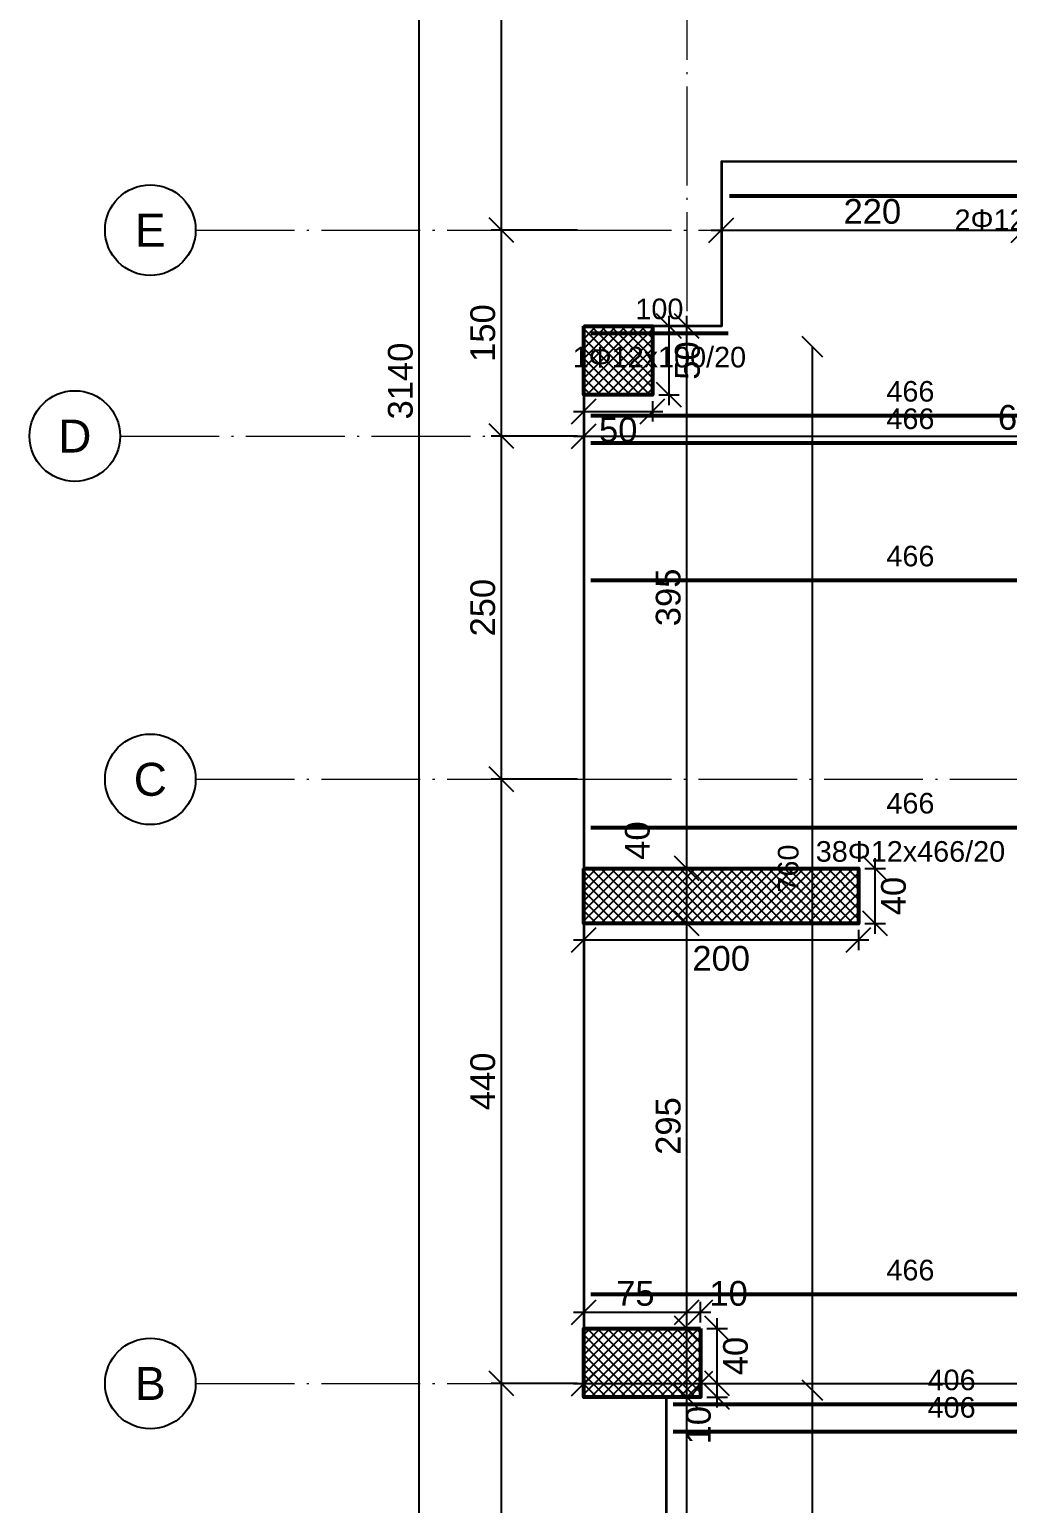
# Model space of a CAD drawing. Header units: millimetres. Extents: x -404 to 6018, y -5139 to 7890.
# Drawn here: x -404 to 308, y 553 to 1626 of the extents above; entities that cross this region are included whole.
import ezdxf
from ezdxf.enums import TextEntityAlignment as Align

# ---------------------------------------------------------------- set-up
doc = ezdxf.new("R2010")
doc.units = ezdxf.units.MM
doc.linetypes.add('ZWCAD_ISO04W100', pattern=[30.5, 24, -3, 0.5, -3])
for name, color, linetype, lineweight in [('AXIS LINES', 255, 'ZWCAD_ISO04W100', 13), ('COLUMN', 140, 'Continuous', 53), ('SLAB', 3, 'Continuous', 35), ('WALL', 10, 'Continuous', 53)]:
    doc.layers.add(name, color=color, linetype=linetype, lineweight=lineweight)
for name, color, linetype in [('FW_AXIS', 7, 'Continuous'), ('FW_COLUMN_HATCH', 8, 'Continuous'), ('FW_DIM', 7, 'Continuous'), ('FW_WALL_HATCH', 8, 'Continuous'), ('REB_BOT_MESH_X', 5, 'Continuous'), ('REB_BOT_MESH_X_RANGE', 5, 'Continuous'), ('REB_BOT_MESH_X_TEXT', 5, 'Continuous')]:
    doc.layers.add(name, color=color, linetype=linetype)
doc.styles.add('REBAR_TXT', font='arial.ttf')
doc.styles.get("Standard").update_dxf_attribs({"font": 'arial.ttf'})
doc.dimstyles.new('FW_DIM', dxfattribs={"dimtxt": 18, "dimasz": 9, "dimexe": 7.5, "dimexo": 4.5, "dimgap": 4.5, "dimtad": 1, "dimdec": 0, "dimtxsty": 'Standard', "dimtsz": 9, "dimcen": 2.5, "dimdle": 7.5, "dimclrd": 256, "dimclre": 256, "dimclrt": 7, "dimazin": 3, "dimtfac": 1, "dimtmove": 2, "dimatfit": 3})
doc.dimstyles.new('REBAR M-200', dxfattribs={"dimtxt": 15, "dimasz": 15, "dimexe": 25, "dimexo": 12.5, "dimgap": 10, "dimtad": 1, "dimdec": 0, "dimtxsty": 'Standard', "dimblk": 'NONE', "dimcen": 50, "dimse1": 1, "dimse2": 1, "dimclrd": 6, "dimclre": 6, "dimclrt": 7, "dimazin": 3, "dimtfac": 1, "dimtmove": 2, "dimatfit": 3, "dimldrblk": 'NONE', "dimlwd": 53})
doc.dimstyles.new('REBAR RANGE', dxfattribs={"dimtxt": 15, "dimasz": 2.5, "dimexe": 0, "dimexo": 0, "dimgap": 10, "dimtad": 1, "dimdec": 0, "dimtxsty": 'Standard', "dimtsz": 7.5, "dimcen": 2.5, "dimse1": 1, "dimse2": 1, "dimclrd": 6, "dimclre": 6, "dimclrt": 7, "dimazin": 3, "dimtfac": 1, "dimtmove": 2, "dimatfit": 3, "dimlwd": 25})

# ---------------------------------------------------------------- blocks, each defined once
blk = doc.blocks.new('*D258')
at = {"color": 6, "lineweight": 53}
blk.add_line((5, 1045), (470.5, 1045), dxfattribs=at)
at = {"layer": 'Defpoints'}
for p in [(5, 1045), (5, 1045), (470.5, 1045)]:
    blk.add_point(p, dxfattribs=at)
at = {"layer": 'REB_BOT_MESH_X', "color": 7, "insert": (237.75, 1062.5), "char_height": 15, "attachment_point": 5}
blk.add_mtext('466', dxfattribs=at)
blk = doc.blocks.new('_NONE')
blk = doc.blocks.new('*D308')
at = {"color": 6, "lineweight": 53}
blk.add_line((5, 1225), (470.5, 1225), dxfattribs=at)
at = {"layer": 'Defpoints'}
for p in [(5, 1225), (5, 1225), (470.5, 1225)]:
    blk.add_point(p, dxfattribs=at)
at = {"layer": 'REB_BOT_MESH_X', "color": 7, "insert": (237.75, 1242.5), "char_height": 15, "attachment_point": 5}
blk.add_mtext('466', dxfattribs=at)
blk = doc.blocks.new('*D373')
at = {"color": 6, "lineweight": 53}
blk.add_line((5, 705), (470.5, 705), dxfattribs=at)
at = {"layer": 'Defpoints'}
for p in [(5, 705), (5, 705), (470.5, 705)]:
    blk.add_point(p, dxfattribs=at)
at = {"layer": 'REB_BOT_MESH_X', "color": 7, "insert": (237.75, 722.5), "char_height": 15, "attachment_point": 5}
blk.add_mtext('466', dxfattribs=at)
blk = doc.blocks.new('*D393')
at = {"color": 6, "lineweight": 53}
blk.add_line((65, 605), (470.5, 605), dxfattribs=at)
at = {"layer": 'Defpoints'}
for p in [(65, 605), (65, 605), (470.5, 605)]:
    blk.add_point(p, dxfattribs=at)
at = {"layer": 'REB_BOT_MESH_X', "color": 7, "insert": (267.75, 622.5), "char_height": 15, "attachment_point": 5}
blk.add_mtext('406', dxfattribs=at)
blk = doc.blocks.new('*D403')
at = {"color": 6, "lineweight": 53}
blk.add_line((5, 1345), (470.5, 1345), dxfattribs=at)
at = {"layer": 'Defpoints'}
for p in [(5, 1345), (5, 1345), (470.5, 1345)]:
    blk.add_point(p, dxfattribs=at)
at = {"layer": 'REB_BOT_MESH_X', "color": 7, "insert": (237.75, 1362.5), "char_height": 15, "attachment_point": 5}
blk.add_mtext('466', dxfattribs=at)
blk = doc.blocks.new('*D428')
at = {"color": 6, "lineweight": 53}
blk.add_line((65, 625), (470.5, 625), dxfattribs=at)
at = {"layer": 'Defpoints'}
for p in [(65, 625), (65, 625), (470.5, 625)]:
    blk.add_point(p, dxfattribs=at)
at = {"layer": 'REB_BOT_MESH_X', "color": 7, "insert": (267.75, 642.5), "char_height": 15, "attachment_point": 5}
blk.add_mtext('406', dxfattribs=at)
blk = doc.blocks.new('*D441')
at = {"color": 6, "lineweight": 53}
blk.add_line((5, 1325), (470.5, 1325), dxfattribs=at)
at = {"layer": 'Defpoints'}
for p in [(5, 1325), (5, 1325), (470.5, 1325)]:
    blk.add_point(p, dxfattribs=at)
at = {"layer": 'REB_BOT_MESH_X', "color": 7, "insert": (237.75, 1342.5), "char_height": 15, "attachment_point": 5}
blk.add_mtext('466', dxfattribs=at)
blk = doc.blocks.new('_Oblique')
at = {"color": 0, "linetype": 'ByBlock', "lineweight": -2}
blk.add_line((-0.5, -0.5), (0.5, 0.5), dxfattribs=at)
blk = doc.blocks.new('*D470')
at = {"color": 6, "lineweight": 25}
blk.add_line((166.375, -200), (166.375, 635), dxfattribs=at)
at = {"layer": 'Defpoints'}
for p in [(166.375, 635), (166.375, -200), (166.375, -200)]:
    blk.add_point(p, dxfattribs=at)
at = {"layer": 'REB_BOT_MESH_X_RANGE', "color": 6, "xscale": 15, "yscale": 15, "rotation": 90}
for p in [(166.375, 635), (166.375, -200)]:
    blk.add_blockref('_OBLIQUE', p, dxfattribs=at)
at = {"layer": 'REB_BOT_MESH_X_RANGE', "color": 7, "insert": (148.875, 217.5), "char_height": 15, "attachment_point": 5, "rotation": 90}
blk.add_mtext('835', dxfattribs=at)
blk = doc.blocks.new('*D471')
at = {"color": 6, "lineweight": 25}
blk.add_line((166.375, 635), (166.375, 1395), dxfattribs=at)
at = {"layer": 'Defpoints'}
for p in [(166.375, 1395), (166.375, 635), (166.375, 635)]:
    blk.add_point(p, dxfattribs=at)
at = {"layer": 'REB_BOT_MESH_X_RANGE', "color": 6, "xscale": 15, "yscale": 15, "rotation": 90}
for p in [(166.375, 1395), (166.375, 635)]:
    blk.add_blockref('_OBLIQUE', p, dxfattribs=at)
at = {"layer": 'REB_BOT_MESH_X_RANGE', "color": 7, "insert": (148.875, 1015), "char_height": 15, "attachment_point": 5, "rotation": 90}
blk.add_mtext('760', dxfattribs=at)
blk = doc.blocks.new('*D498')
at = {"color": 6, "lineweight": 53}
blk.add_line((106, 1505), (560, 1505), dxfattribs=at)
at = {"layer": 'Defpoints'}
for p in [(106, 1505), (106, 1505), (560, 1505)]:
    blk.add_point(p, dxfattribs=at)
at = {"layer": 'REB_BOT_MESH_X', "color": 7, "insert": (333, 1522.5), "char_height": 15, "attachment_point": 5}
blk.add_mtext('454', dxfattribs=at)
blk = doc.blocks.new('*D499')
at = {"color": 6, "lineweight": 53}
blk.add_line((5, 1405), (105, 1405), dxfattribs=at)
at = {"layer": 'Defpoints'}
for p in [(5, 1405), (5, 1405), (105, 1405)]:
    blk.add_point(p, dxfattribs=at)
at = {"layer": 'REB_BOT_MESH_X', "color": 7, "insert": (55, 1422.5), "char_height": 15, "attachment_point": 5}
blk.add_mtext('100', dxfattribs=at)
blk = doc.blocks.new('*D503')
for p, q in [((212, 967.5), (212, 1022.5)), ((204.5, 1015), (219.5, 1015)), ((204.5, 975), (219.5, 975))]:
    blk.add_line(p, q)
at = {"layer": 'Defpoints'}
for p in [(200, 1015), (200, 975), (212, 975)]:
    blk.add_point(p, dxfattribs=at)
at = {"layer": 'FW_DIM', "xscale": 18, "yscale": 18, "rotation": 90}
for p in [(212, 1015), (212, 975)]:
    blk.add_blockref('_OBLIQUE', p, dxfattribs=at)
at = {"layer": 'FW_DIM', "color": 7, "insert": (225.5, 995), "char_height": 18, "attachment_point": 5, "rotation": 90}
blk.add_mtext('40', dxfattribs=at)
blk = doc.blocks.new('*D504')
for p, q in [((0, 970.5), (0, 955.5)), ((200, 970.5), (200, 955.5)), ((-7.5, 963), (207.5, 963))]:
    blk.add_line(p, q)
at = {"layer": 'Defpoints'}
for p in [(0, 975), (200, 975), (0, 963)]:
    blk.add_point(p, dxfattribs=at)
at = {"layer": 'FW_DIM', "xscale": 18, "yscale": 18}
for p in [(0, 963), (200, 963)]:
    blk.add_blockref('_OBLIQUE', p, dxfattribs=at)
at = {"layer": 'FW_DIM', "color": 7, "insert": (100, 949.5), "char_height": 18, "attachment_point": 5}
blk.add_mtext('200', dxfattribs=at)
blk = doc.blocks.new('*D553')
for p, q in [((0, 684.5), (0, 699.5)), ((75, 684.5), (75, 699.5)), ((-7.5, 692), (82.5, 692))]:
    blk.add_line(p, q)
at = {"layer": 'Defpoints'}
for p in [(0, 692), (0, 680), (75, 680)]:
    blk.add_point(p, dxfattribs=at)
at = {"layer": 'FW_DIM', "xscale": 18, "yscale": 18}
for p in [(0, 692), (75, 692)]:
    blk.add_blockref('_OBLIQUE', p, dxfattribs=at)
at = {"layer": 'FW_DIM', "color": 7, "insert": (37.5, 705.5), "char_height": 18, "attachment_point": 5}
blk.add_mtext('75', dxfattribs=at)
blk = doc.blocks.new('*D554')
for p, q in [((75, 684.5), (75, 699.5)), ((85, 684.5), (85, 699.5)), ((67.5, 692), (92.5, 692))]:
    blk.add_line(p, q)
at = {"layer": 'Defpoints'}
for p in [(75, 692), (75, 680), (85, 680)]:
    blk.add_point(p, dxfattribs=at)
at = {"layer": 'FW_DIM', "xscale": 18, "yscale": 18}
for p in [(75, 692), (85, 692)]:
    blk.add_blockref('_OBLIQUE', p, dxfattribs=at)
at = {"layer": 'FW_DIM', "color": 7, "insert": (105.4, 705.5), "char_height": 18, "attachment_point": 5}
blk.add_mtext('10', dxfattribs=at)
blk = doc.blocks.new('*D555')
for p, q in [((97, 622.5), (97, 647.5)), ((89.5, 640), (104.5, 640)), ((89.5, 630), (104.5, 630))]:
    blk.add_line(p, q)
at = {"layer": 'Defpoints'}
for p in [(85, 640), (85, 630), (97, 630)]:
    blk.add_point(p, dxfattribs=at)
at = {"layer": 'FW_DIM', "xscale": 18, "yscale": 18, "rotation": 90}
for p in [(97, 640), (97, 630)]:
    blk.add_blockref('_OBLIQUE', p, dxfattribs=at)
at = {"layer": 'FW_DIM', "color": 7, "insert": (83.5, 609.6), "char_height": 18, "attachment_point": 5, "rotation": 90}
blk.add_mtext('10', dxfattribs=at)
blk = doc.blocks.new('*D556')
for p, q in [((97, 632.5), (97, 687.5)), ((89.5, 680), (104.5, 680)), ((89.5, 640), (104.5, 640))]:
    blk.add_line(p, q)
at = {"layer": 'Defpoints'}
for p in [(85, 680), (85, 640), (97, 640)]:
    blk.add_point(p, dxfattribs=at)
at = {"layer": 'FW_DIM', "xscale": 18, "yscale": 18, "rotation": 90}
for p in [(97, 680), (97, 640)]:
    blk.add_blockref('_OBLIQUE', p, dxfattribs=at)
at = {"layer": 'FW_DIM', "color": 7, "insert": (110.5, 660), "char_height": 18, "attachment_point": 5, "rotation": 90}
blk.add_mtext('40', dxfattribs=at)
blk = doc.blocks.new('*D571')
for p, q in [((0, 1355.5), (0, 1340.5)), ((50, 1355.5), (50, 1340.5)), ((-7.5, 1348), (57.5, 1348))]:
    blk.add_line(p, q)
at = {"layer": 'Defpoints'}
for p in [(0, 1360), (50, 1360), (0, 1348)]:
    blk.add_point(p, dxfattribs=at)
at = {"layer": 'FW_DIM', "xscale": 18, "yscale": 18}
for p in [(0, 1348), (50, 1348)]:
    blk.add_blockref('_OBLIQUE', p, dxfattribs=at)
at = {"layer": 'FW_DIM', "color": 7, "insert": (25, 1334.5), "char_height": 18, "attachment_point": 5}
blk.add_mtext('50', dxfattribs=at)
blk = doc.blocks.new('*D572')
for p, q in [((62, 1352.5), (62, 1417.5)), ((54.5, 1410), (69.5, 1410)), ((54.5, 1360), (69.5, 1360))]:
    blk.add_line(p, q)
at = {"layer": 'Defpoints'}
for p in [(50, 1410), (50, 1360), (62, 1360)]:
    blk.add_point(p, dxfattribs=at)
at = {"layer": 'FW_DIM', "xscale": 18, "yscale": 18, "rotation": 90}
for p in [(62, 1410), (62, 1360)]:
    blk.add_blockref('_OBLIQUE', p, dxfattribs=at)
at = {"layer": 'FW_DIM', "color": 7, "insert": (75.5, 1385), "char_height": 18, "attachment_point": 5, "rotation": 90}
blk.add_mtext('50', dxfattribs=at)
blk = doc.blocks.new('*D584')
for p, q in [((0, 644.5), (0, 647.5)), ((85, 644.5), (85, 647.5)), ((-7.5, 640), (92.5, 640))]:
    blk.add_line(p, q)
at = {"layer": 'Defpoints'}
for p in [(0, 640), (0, 640), (85, 640)]:
    blk.add_point(p, dxfattribs=at)
at = {"layer": 'FW_DIM', "xscale": 18, "yscale": 18}
for p in [(0, 640), (85, 640)]:
    blk.add_blockref('_OBLIQUE', p, dxfattribs=at)
blk = doc.blocks.new('*D585')
for p, q in [((85, 644.5), (85, 647.5)), ((975, 644.5), (975, 647.5)), ((77.5, 640), (982.5, 640))]:
    blk.add_line(p, q)
at = {"layer": 'Defpoints'}
for p in [(85, 640), (85, 640), (975, 640)]:
    blk.add_point(p, dxfattribs=at)
at = {"layer": 'FW_DIM', "xscale": 18, "yscale": 18}
for p in [(85, 640), (975, 640)]:
    blk.add_blockref('_OBLIQUE', p, dxfattribs=at)
at = {"layer": 'FW_DIM', "color": 7, "insert": (530, 653.5), "char_height": 18, "attachment_point": 5}
blk.add_mtext('890', dxfattribs=at)
blk = doc.blocks.new('*D590')
for p, q in [((0, 1334.5), (0, 1337.5)), ((644.90001, 1334.5), (644.90001, 1337.5)), ((-7.5, 1330), (652.40001, 1330))]:
    blk.add_line(p, q)
at = {"layer": 'Defpoints'}
for p in [(0, 1330), (0, 1330), (644.90001, 1330)]:
    blk.add_point(p, dxfattribs=at)
at = {"layer": 'FW_DIM', "xscale": 18, "yscale": 18}
for p in [(0, 1330), (644.90001, 1330)]:
    blk.add_blockref('_OBLIQUE', p, dxfattribs=at)
at = {"layer": 'FW_DIM', "color": 7, "insert": (322.450005, 1343.5), "char_height": 18, "attachment_point": 5}
blk.add_mtext('645', dxfattribs=at)
blk = doc.blocks.new('*D597')
for p, q in [((100.09999, 1484.5), (100.09999, 1487.5)), ((320, 1484.5), (320, 1487.5)), ((92.59999, 1480), (327.5, 1480))]:
    blk.add_line(p, q)
at = {"layer": 'Defpoints'}
for p in [(100.09999, 1480), (100.09999, 1480), (320, 1480)]:
    blk.add_point(p, dxfattribs=at)
at = {"layer": 'FW_DIM', "xscale": 18, "yscale": 18}
for p in [(100.09999, 1480), (320, 1480)]:
    blk.add_blockref('_OBLIQUE', p, dxfattribs=at)
at = {"layer": 'FW_DIM', "color": 7, "insert": (210.049995, 1493.5), "char_height": 18, "attachment_point": 5}
blk.add_mtext('220', dxfattribs=at)
blk = doc.blocks.new('*D626')
for p, q in [((75, 172.5), (75, 637.5)), ((70.5, 630), (67.5, 630)), ((70.5, 180), (67.5, 180))]:
    blk.add_line(p, q)
at = {"layer": 'Defpoints'}
for p in [(75, 630), (75, 180), (75, 180)]:
    blk.add_point(p, dxfattribs=at)
at = {"layer": 'FW_DIM', "xscale": 18, "yscale": 18, "rotation": 90}
for p in [(75, 630), (75, 180)]:
    blk.add_blockref('_OBLIQUE', p, dxfattribs=at)
at = {"layer": 'FW_DIM', "color": 7, "insert": (61.5, 405), "char_height": 18, "attachment_point": 5, "rotation": 90}
blk.add_mtext('450', dxfattribs=at)
blk = doc.blocks.new('*D627')
for p, q in [((75, 622.5), (75, 687.5)), ((70.5, 680), (67.5, 680)), ((70.5, 630), (67.5, 630))]:
    blk.add_line(p, q)
at = {"layer": 'Defpoints'}
for p in [(75, 680), (75, 630), (75, 630)]:
    blk.add_point(p, dxfattribs=at)
at = {"layer": 'FW_DIM', "xscale": 18, "yscale": 18, "rotation": 90}
for p in [(75, 680), (75, 630)]:
    blk.add_blockref('_OBLIQUE', p, dxfattribs=at)
blk = doc.blocks.new('*D628')
for p, q in [((75, 672.5), (75, 982.5)), ((70.5, 975), (67.5, 975)), ((70.5, 680), (67.5, 680))]:
    blk.add_line(p, q)
at = {"layer": 'Defpoints'}
for p in [(75, 975), (75, 680), (75, 680)]:
    blk.add_point(p, dxfattribs=at)
at = {"layer": 'FW_DIM', "xscale": 18, "yscale": 18, "rotation": 90}
for p in [(75, 975), (75, 680)]:
    blk.add_blockref('_OBLIQUE', p, dxfattribs=at)
at = {"layer": 'FW_DIM', "color": 7, "insert": (61.5, 827.5), "char_height": 18, "attachment_point": 5, "rotation": 90}
blk.add_mtext('295', dxfattribs=at)
blk = doc.blocks.new('*D629')
for p, q in [((75, 967.5), (75, 1022.5)), ((70.5, 1015), (67.5, 1015)), ((70.5, 975), (67.5, 975))]:
    blk.add_line(p, q)
at = {"layer": 'Defpoints'}
for p in [(75, 1015), (75, 975), (75, 975)]:
    blk.add_point(p, dxfattribs=at)
at = {"layer": 'FW_DIM', "xscale": 18, "yscale": 18, "rotation": 90}
for p in [(75, 1015), (75, 975)]:
    blk.add_blockref('_OBLIQUE', p, dxfattribs=at)
at = {"layer": 'FW_DIM', "color": 7, "insert": (39, 1035.4), "char_height": 18, "attachment_point": 5, "rotation": 90}
blk.add_mtext('40', dxfattribs=at)
blk = doc.blocks.new('*D630')
for p, q in [((75, 1007.5), (75, 1417.5)), ((70.5, 1410), (67.5, 1410)), ((70.5, 1015), (67.5, 1015))]:
    blk.add_line(p, q)
at = {"layer": 'Defpoints'}
for p in [(75, 1410), (75, 1015), (75, 1015)]:
    blk.add_point(p, dxfattribs=at)
at = {"layer": 'FW_DIM', "xscale": 18, "yscale": 18, "rotation": 90}
for p in [(75, 1410), (75, 1015)]:
    blk.add_blockref('_OBLIQUE', p, dxfattribs=at)
at = {"layer": 'FW_DIM', "color": 7, "insert": (61.5, 1212.5), "char_height": 18, "attachment_point": 5, "rotation": 90}
blk.add_mtext('395', dxfattribs=at)
blk = doc.blocks.new('*D683')
for p, q in [((-60, 2.5), (-60, 647.5)), ((-4.5, 640), (-67.5, 640)), ((-4.5, 10), (-67.5, 10))]:
    blk.add_line(p, q)
at = {"layer": 'Defpoints'}
for p in [(0, 640), (-60, 10), (0, 10)]:
    blk.add_point(p, dxfattribs=at)
at = {"layer": 'FW_DIM', "xscale": 18, "yscale": 18, "rotation": 90}
for p in [(-60, 640), (-60, 10)]:
    blk.add_blockref('_OBLIQUE', p, dxfattribs=at)
at = {"layer": 'FW_DIM', "color": 7, "insert": (-73.5, 325), "char_height": 18, "attachment_point": 5, "rotation": 90}
blk.add_mtext('630', dxfattribs=at)
blk = doc.blocks.new('*D684')
for p, q in [((-60, 632.5), (-60, 1087.5)), ((-4.5, 1080), (-67.5, 1080)), ((-4.5, 640), (-67.5, 640))]:
    blk.add_line(p, q)
at = {"layer": 'Defpoints'}
for p in [(0, 1080), (-60, 640), (0, 640)]:
    blk.add_point(p, dxfattribs=at)
at = {"layer": 'FW_DIM', "xscale": 18, "yscale": 18, "rotation": 90}
for p in [(-60, 1080), (-60, 640)]:
    blk.add_blockref('_OBLIQUE', p, dxfattribs=at)
at = {"layer": 'FW_DIM', "color": 7, "insert": (-73.5, 860), "char_height": 18, "attachment_point": 5, "rotation": 90}
blk.add_mtext('440', dxfattribs=at)
blk = doc.blocks.new('*D685')
for p, q in [((-60, 1072.5), (-60, 1337.5)), ((-4.5, 1330), (-67.5, 1330)), ((-4.5, 1080), (-67.5, 1080))]:
    blk.add_line(p, q)
at = {"layer": 'Defpoints'}
for p in [(0, 1330), (-60, 1080), (0, 1080)]:
    blk.add_point(p, dxfattribs=at)
at = {"layer": 'FW_DIM', "xscale": 18, "yscale": 18, "rotation": 90}
for p in [(-60, 1330), (-60, 1080)]:
    blk.add_blockref('_OBLIQUE', p, dxfattribs=at)
at = {"layer": 'FW_DIM', "color": 7, "insert": (-73.5, 1205), "char_height": 18, "attachment_point": 5, "rotation": 90}
blk.add_mtext('250', dxfattribs=at)
blk = doc.blocks.new('*D686')
for p, q in [((-60, 1322.5), (-60, 1487.5)), ((-4.5, 1480), (-67.5, 1480)), ((-4.5, 1330), (-67.5, 1330))]:
    blk.add_line(p, q)
at = {"layer": 'Defpoints'}
for p in [(0, 1480), (-60, 1330), (0, 1330)]:
    blk.add_point(p, dxfattribs=at)
at = {"layer": 'FW_DIM', "xscale": 18, "yscale": 18, "rotation": 90}
for p in [(-60, 1480), (-60, 1330)]:
    blk.add_blockref('_OBLIQUE', p, dxfattribs=at)
at = {"layer": 'FW_DIM', "color": 7, "insert": (-73.5, 1405), "char_height": 18, "attachment_point": 5, "rotation": 90}
blk.add_mtext('150', dxfattribs=at)
blk = doc.blocks.new('*D687')
for p, q in [((-60, 1472.5), (-60, 1967.5)), ((-4.5, 1960), (-67.5, 1960)), ((-4.5, 1480), (-67.5, 1480))]:
    blk.add_line(p, q)
at = {"layer": 'Defpoints'}
for p in [(0, 1960), (-60, 1480), (0, 1480)]:
    blk.add_point(p, dxfattribs=at)
at = {"layer": 'FW_DIM', "xscale": 18, "yscale": 18, "rotation": 90}
for p in [(-60, 1960), (-60, 1480)]:
    blk.add_blockref('_OBLIQUE', p, dxfattribs=at)
at = {"layer": 'FW_DIM', "color": 7, "insert": (-73.5, 1720), "char_height": 18, "attachment_point": 5, "rotation": 90}
blk.add_mtext('480', dxfattribs=at)
blk = doc.blocks.new('*D700')
for p, q in [((-120, -207.5), (-120, 2947.59999)), ((-4.5, 2940.09999), (-127.5, 2940.09999)), ((-4.5, -200), (-127.5, -200))]:
    blk.add_line(p, q)
at = {"layer": 'Defpoints'}
for p in [(0, 2940.09999), (-120, -200), (0, -200)]:
    blk.add_point(p, dxfattribs=at)
at = {"layer": 'FW_DIM', "xscale": 18, "yscale": 18, "rotation": 90}
for p in [(-120, 2940.09999), (-120, -200)]:
    blk.add_blockref('_OBLIQUE', p, dxfattribs=at)
at = {"layer": 'FW_DIM', "color": 7, "insert": (-133.5, 1370.049995), "char_height": 18, "attachment_point": 5, "rotation": 90}
blk.add_mtext('3140', dxfattribs=at)

msp = doc.modelspace()

# ---------------------------------------------------------------- hatches: boundary and pattern name
at = {"layer": 'FW_COLUMN_HATCH'}
h = msp.add_hatch(dxfattribs=at)
h.set_pattern_fill('ANSI37', scale=1.6)
h.paths.add_polyline_path([(0, 1410), (50, 1410), (50, 1360), (0, 1360), (0, 1410)])
h = msp.add_hatch(dxfattribs=at)
h.set_pattern_fill('ANSI37', scale=1.6)
h.paths.add_polyline_path([(85, 680), (85, 630), (0, 630), (0, 680), (85, 680), (85, 680)])
at = {"layer": 'FW_WALL_HATCH'}
h = msp.add_hatch(dxfattribs=at)
h.set_pattern_fill('ANSI37', scale=1.6)
h.paths.add_polyline_path([(0, 1015), (200, 1015), (200, 975), (0, 975), (0, 1015)])

# ---------------------------------------------------------------- linework, layer by layer
at = {"layer": 'AXIS LINES', "color": 0, "ltscale": 3}
for points in [[(75, 3140), (75, -400.1)], [(-282.6, 1480), (2132.4, 1480)], [(-337.6, 1330), (2077.4, 1330)], [(-282.6, 1080), (2132.4, 1080)], [(-282.6, 640), (2132.4, 640)]]:
    msp.add_lwpolyline(points, dxfattribs=at)
at = {"layer": 'COLUMN', "ltscale": 0.08}
for points in [[(0, 1410), (50, 1410), (50, 1360), (0, 1360), (0, 1410)], [(85, 680), (85, 630), (0, 630), (0, 680), (85, 680)]]:
    msp.add_lwpolyline(points, dxfattribs=at)
at = {"layer": 'FW_AXIS'}
for centre in [(-315.6, 1480), (-370.6, 1330), (-315.6, 1080), (-315.6, 640)]:
    msp.add_circle(centre, 33, dxfattribs=at)
at = {"layer": 'SLAB', "ltscale": 0.08}
msp.add_lwpolyline([(644.9, 1950), (644.9, 1490), (565, 1490), (565.1, 1529.4), (100.1, 1530), (100.1, 1410), (0, 1410), (0, 680), (0, 630), (60, 630), (60, -200), (760.1, -200), (760.1, 0), (910, 0), (910, -199.9), (1610, -199.9)], dxfattribs=at)
at = {"layer": 'WALL', "ltscale": 0.08}
msp.add_lwpolyline([(0, 1015), (200, 1015), (200, 975), (0, 975)], close=True, dxfattribs=at)

# ---------------------------------------------------------------- texts
at = {"layer": 'FW_AXIS', "color": 7, "style": 'REBAR_TXT'}
for s, p in [('E', (-315.6, 1480)), ('D', (-370.6, 1330)), ('C', (-315.6, 1080)), ('B', (-315.6, 640))]:
    msp.add_text(s, height=24, dxfattribs=at).set_placement(p, align=Align.MIDDLE_CENTER)
at = {"layer": 'REB_BOT_MESH_X_TEXT', "color": 7, "style": 'REBAR_TXT'}
for s, p in [('2Φ12x454/20', (333, 1495)), ('1Φ12x100/20', (55, 1395)), ('38Φ12x466/20', (237.8, 1035))]:
    msp.add_text(s, height=15, dxfattribs=at).set_placement(p, align=Align.TOP_CENTER)

# ---------------------------------------------------------------- dimensions: what is measured, and where the dimension line sits
at = {"layer": 'FW_DIM'}
for base, p1, p2, picture, middle in [((-120, -200), (0, -200), (0, 2940.1), '*D700', (-133.5, 1370)), ((-60, 1480), (0, 1480), (0, 1960), '*D687', (-73.5, 1720)), ((-60, 1330), (0, 1330), (0, 1480), '*D686', (-73.5, 1405)), ((-60, 1080), (0, 1080), (0, 1330), '*D685', (-73.5, 1205)), ((-60, 640), (0, 640), (0, 1080), '*D684', (-73.5, 860)), ((-60, 10), (0, 10), (0, 640), '*D683', (-73.5, 325))]:
    dim = msp.add_linear_dim(base=base, p1=p1, p2=p2, angle=90, dimstyle='FW_DIM', dxfattribs=at)
    dim.commit()
    dim.dimension.update_dxf_attribs({"geometry": picture, "text_midpoint": middle})
for base, p1, p2, text, picture, middle in [((100.1, 1480), (100.1, 1480), (320, 1480), '220', '*D597', (210, 1493.5)), ((0, 1348), (0, 1360), (50, 1360), '50', '*D571', (25, 1334.5)), ((0, 1330), (0, 1330), (644.9, 1330), '645', '*D590', (322.5, 1343.5)), ((0, 963), (0, 975), (200, 975), '200', '*D504', (100, 949.5)), ((0, 692), (0, 680), (75, 680), '75', '*D553', (37.5, 705.5)), ((75, 692), (75, 680), (85, 680), '10', '*D554', (105.4, 705.5)), ((85, 640), (85, 640), (975, 640), '890', '*D585', (530, 653.5)), ((0, 640), (0, 640), (85, 640), ' ', '*D584', (42.5, 640))]:
    dim = msp.add_linear_dim(base=base, p1=p1, p2=p2, text=text, dimstyle='FW_DIM', override={"dimtmove": 2}, dxfattribs=at)
    dim.commit()
    dim.dimension.update_dxf_attribs({"geometry": picture, "text_midpoint": middle, "dimtype": 160})
for base, p1, p2, text, picture, middle in [((75, 1015), (75, 1015), (75, 1410), '395', '*D630', (61.5, 1212.5)), ((62, 1360), (50, 1360), (50, 1410), '50', '*D572', (75.5, 1385)), ((75, 975), (75, 975), (75, 1015), '40', '*D629', (39, 1035.4)), ((212, 975), (200, 975), (200, 1015), '40', '*D503', (225.5, 995)), ((75, 680), (75, 680), (75, 975), '295', '*D628', (61.5, 827.5)), ((75, 630), (75, 630), (75, 680), ' ', '*D627', (75, 655)), ((97, 640), (85, 640), (85, 680), '40', '*D556', (110.5, 660)), ((97, 630), (85, 630), (85, 640), '10', '*D555', (83.5, 609.6)), ((75, 180), (75, 180), (75, 630), '450', '*D626', (61.5, 405))]:
    dim = msp.add_linear_dim(base=base, p1=p1, p2=p2, angle=90, text=text, dimstyle='FW_DIM', override={"dimtmove": 2}, dxfattribs=at)
    dim.commit()
    dim.dimension.update_dxf_attribs({"geometry": picture, "text_midpoint": middle, "dimtype": 160})
at = {"layer": 'REB_BOT_MESH_X'}
for base, p1, p2, picture, middle in [((106, 1505), (106, 1505), (560, 1505), '*D498', (333, 1522.5)), ((5, 1405), (5, 1405), (105, 1405), '*D499', (55, 1422.5)), ((5, 1345), (5, 1345), (470.5, 1345), '*D403', (237.75, 1362.5)), ((5, 1325), (5, 1325), (470.5, 1325), '*D441', (237.75, 1342.5)), ((5, 1225), (5, 1225), (470.5, 1225), '*D308', (237.75, 1242.5)), ((5, 1045), (5, 1045), (470.5, 1045), '*D258', (237.75, 1062.5)), ((5, 705), (5, 705), (470.5, 705), '*D373', (237.75, 722.5)), ((65, 625), (65, 625), (470.5, 625), '*D428', (267.75, 642.5)), ((65, 605), (65, 605), (470.5, 605), '*D393', (267.75, 622.5))]:
    dim = msp.add_linear_dim(base=base, p1=p1, p2=p2, dimstyle='REBAR M-200', dxfattribs=at)
    dim.commit()
    dim.dimension.update_dxf_attribs({"geometry": picture, "text_midpoint": middle})
at = {"layer": 'REB_BOT_MESH_X_RANGE'}
for base, p1, p2, picture, middle in [((166.4, 635), (166.4, 635), (166.4, 1395), '*D471', (148.9, 1015)), ((166.4, -200), (166.4, -200), (166.4, 635), '*D470', (148.9, 217.5))]:
    dim = msp.add_linear_dim(base=base, p1=p1, p2=p2, angle=90, dimstyle='REBAR RANGE', dxfattribs=at)
    dim.commit()
    dim.dimension.update_dxf_attribs({"geometry": picture, "text_midpoint": middle})

doc.saveas('drawing.dxf')
